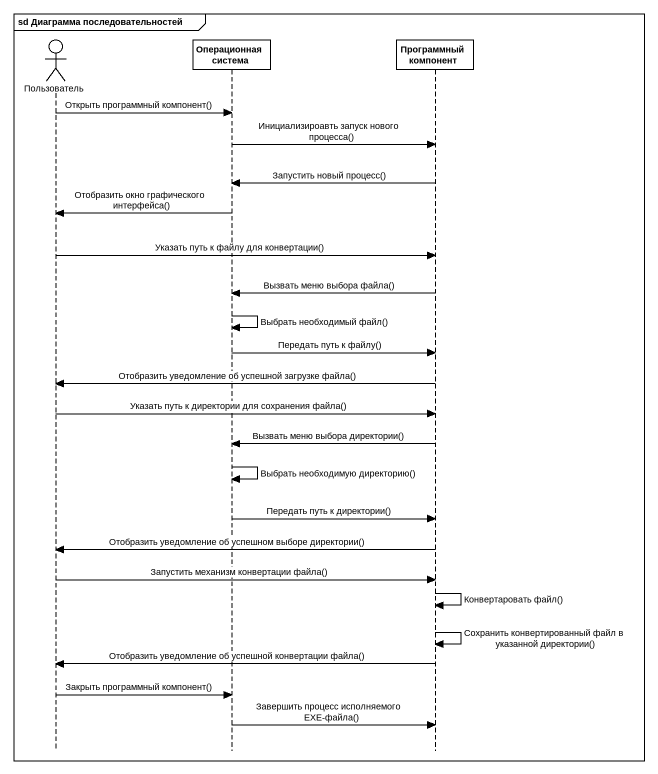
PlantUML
@startuml
mainframe sd Диаграмма последовательностей
hide footbox
actor Пользователь
participant "Операционная система" as Операционная_система
participant "Программный компонент" as Программный_компонент

Пользователь -> Операционная_система : Открыть программный компонент()
Операционная_система -> Программный_компонент : Инициализироавть запуск нового процесса()
Программный_компонент -> Операционная_система : Запустить новый процесс()
Операционная_система -> Пользователь : Отобразить окно графического интерфейса()
Пользователь -> Программный_компонент : Указать путь к файлу для конвертации()
Программный_компонент -> Операционная_система : Вызвать меню выбора файла()
Операционная_система -> Операционная_система : Выбрать необходимый файл()
Операционная_система -> Программный_компонент : Передать путь к файлу()
Программный_компонент -> Пользователь : Отобразить уведомление об успешной загрузке файла()
Пользователь -> Программный_компонент : Указать путь к директории для сохранения файла()
Программный_компонент -> Операционная_система : Вызвать меню выбора директории()
Операционная_система -> Операционная_система : Выбрать необходимую директорию()
Операционная_система -> Программный_компонент : Передать путь к директории()
Программный_компонент -> Пользователь : Отобразить уведомление об успешном выборе директории()
Пользователь -> Программный_компонент : Запустить механизм конвертации файла()
Программный_компонент -> Программный_компонент : Конвертаровать файл()
Программный_компонент -> Программный_компонент : Сохранить конвертированный файл в указанной директории()
Программный_компонент -> Пользователь : Отобразить уведомление об успешной конвертации файла()
Пользователь -> Операционная_система : Закрыть программный компонент()
Операционная_система -> Программный_компонент : Завершить процесс исполняемого EXE-файла()
@enduml
